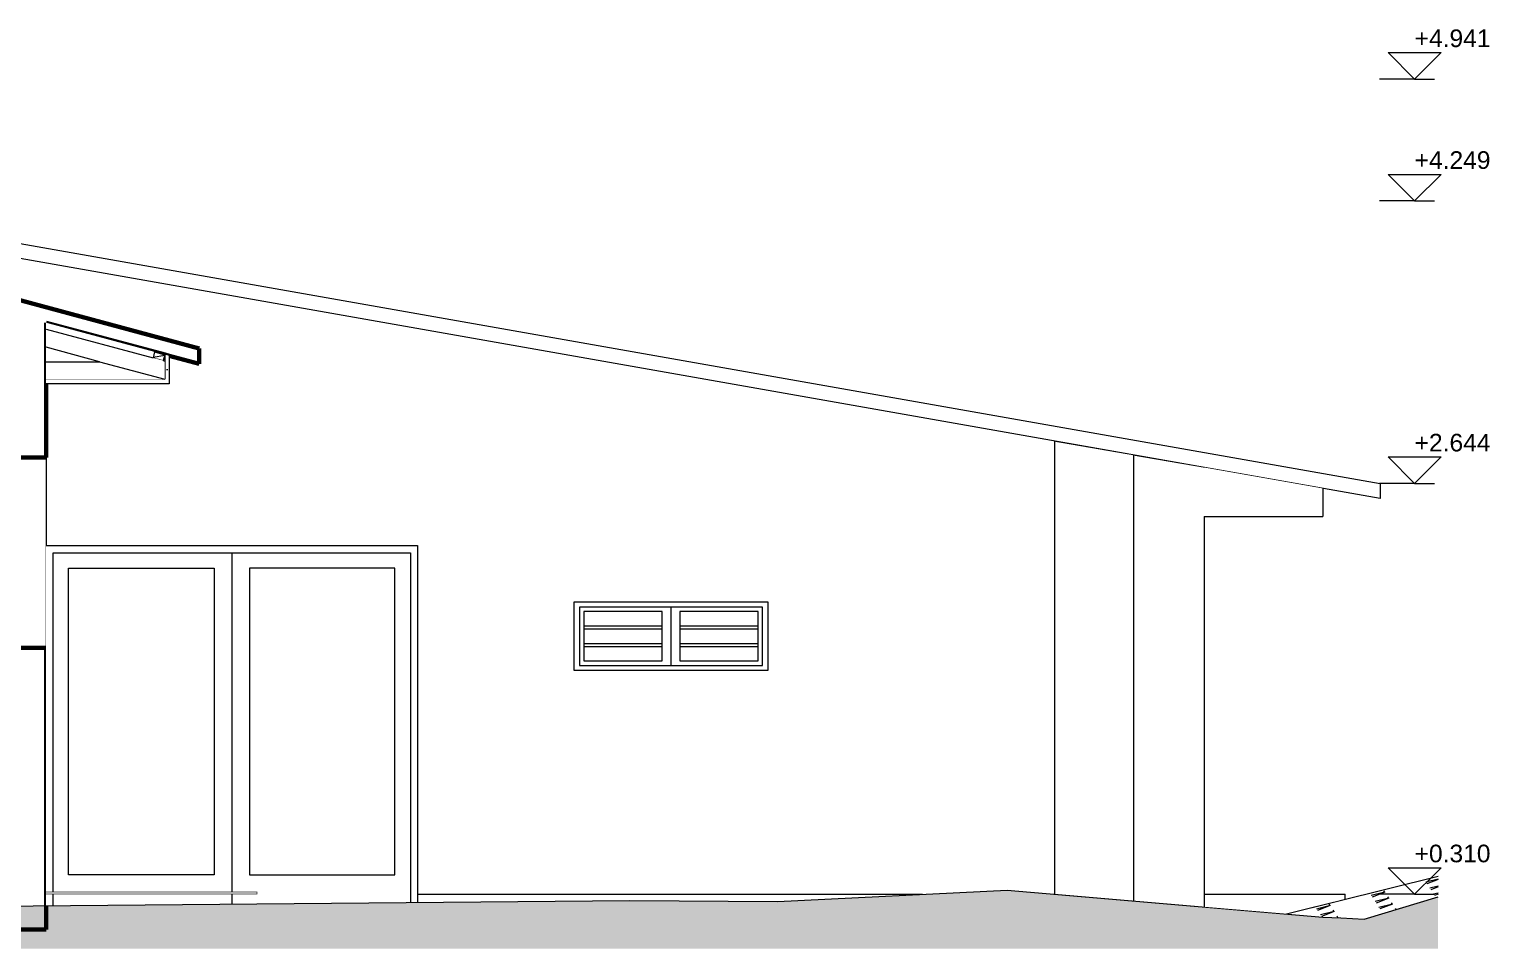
# Model space of a CAD drawing. Header units: metres. Extents: x 48 to 635, y -15 to 39.
# Drawn here: x 461.03 to 469.33, y -14.62 to -9.4 of the extents above; entities that cross this region are included whole.
import ezdxf

# ---------------------------------------------------------------- set-up
doc = ezdxf.new("R2010")
doc.units = ezdxf.units.M
doc.header["$MEASUREMENT"] = 0
doc.linetypes.add('Wipeout_Contour', pattern=[1, 0, -1])
for name, color, linetype in [('Dimensioning - General', 7, 'Continuous'), ('Interior - Furniture', 7, 'Continuous'), ('Shell - Roof', 7, 'Continuous'), ('Site & Landscape - Terrain', 7, 'Continuous'), ('Structural - Bearing', 7, 'Continuous'), ('TOPO', 7, 'Continuous')]:
    doc.layers.add(name, color=color, linetype=linetype)
doc.styles.add('GENERATED_STYLE_1', font='')
doc.styles.get('GENERATED_STYLE_1').set_extended_font_data('Arial')
pattern_1 = [(0, (525.86833, -14.62055), (0, 0.08660254), [0, -0.05]), (0, (525.89333, -14.57725), (0, 0.08660254), [0, -0.05])]

msp = doc.modelspace()

# ---------------------------------------------------------------- linework, layer by layer
at = {"layer": 'Dimensioning - General', "color": 7, "linetype": 'Continuous', "lineweight": 13}
for p, q in [((468.9052, -9.68), (468.7552, -9.53)), ((468.7552, -9.53), (469.0552, -9.53)), ((469.0552, -9.53), (468.9052, -9.68)), ((468.9052, -10.3716), (468.7552, -10.2216)), ((468.7552, -10.2216), (469.0552, -10.2216)), ((469.0552, -10.2216), (468.9052, -10.3716)), ((468.9052, -11.9769), (468.7552, -11.8269)), ((468.7552, -11.8269), (469.0552, -11.8269)), ((469.0552, -11.8269), (468.9052, -11.9769)), ((468.7552, -14.1606), (469.0552, -14.1606))]:
    msp.add_line(p, q, dxfattribs=at)
at = {"layer": 'Dimensioning - General', "color": 151, "linetype": 'Continuous', "lineweight": 20, "true_color": 0x80c2ff}
for p, q in [((468.9052, -9.68), (468.7052, -9.68)), ((468.9052, -9.68), (469.0177, -9.68)), ((468.9052, -10.3716), (469.0177, -10.3716)), ((468.9052, -11.9769), (469.0177, -11.9769))]:
    msp.add_line(p, q, dxfattribs=at)

# ---------------------------------------------------------------- texts
at = {"layer": 'Dimensioning - General', "color": 5, "lineweight": 25, "char_height": 0.1, "attachment_point": 7, "style": 'GENERATED_STYLE_1'}
for s, insert in [('\\A1;{\\pql;\\fArial|b0|i0|c0|p34;+4.941}', (468.9052, -9.5)), ('\\A1;{\\pql;\\fArial|b0|i0|c0|p34;+4.249}', (468.9052, -10.1916)), ('\\A1;{\\pql;\\fArial|b0|i0|c0|p34;+2.644}', (468.9052, -11.7969)), ('\\A1;{\\pql;\\fArial|b0|i0|c0|p34;+0.310}', (468.9052, -14.1306))]:
    msp.add_mtext(s, dxfattribs=dict(at, insert=insert))

# ---------------------------------------------------------------- wipeouts: each hides what was drawn before it
at = {"color": 254, "linetype": 'Wipeout_Contour', "lineweight": 0, "ltscale": 1405.07239}
msp.add_wipeout([(468.5098, -14.3106), (467.7098, -14.3106), (467.7098, -14.3548)], dxfattribs=at).dxf.layer = 'Site & Landscape - Terrain'
at = {"color": 254, "linetype": 'Wipeout_Contour', "lineweight": 0, "ltscale": 2767.986747}
msp.add_wipeout([(460.9298, -11.8306), (460.9298, -12.0156), (460.9298, -12.8806), (460.9298, -12.9106), (461.1298, -12.9106), (461.1298, -11.8306)], dxfattribs=at).dxf.layer = 'Structural - Bearing'
at = {"color": 254, "linetype": 'Wipeout_Contour', "lineweight": 0, "ltscale": 1849.712462}
msp.add_wipeout([(462.1848, -14.2006), (462.2848, -14.2006), (462.2848, -12.4586), (462.1848, -12.4586)], dxfattribs=at).dxf.layer = 'Structural - Bearing'
at = {"color": 254, "linetype": 'Wipeout_Contour', "lineweight": 0, "ltscale": 1857.291474}
msp.add_wipeout([(464.1298, -13.0106), (464.1598, -13.0106), (464.1598, -12.6806), (464.1298, -12.6806)], dxfattribs=at).dxf.layer = 'Structural - Bearing'
at = {"color": 254, "linetype": 'Wipeout_Contour', "lineweight": 0, "ltscale": 1861.569837}
msp.add_wipeout([(465.2298, -12.6806), (465.1998, -12.6806), (465.1998, -13.0106), (465.2298, -13.0106)], dxfattribs=at).dxf.layer = 'Structural - Bearing'

# ---------------------------------------------------------------- next in the draw order: wipeouts: each hides what was drawn before it
at = {"color": 254, "linetype": 'Wipeout_Contour', "lineweight": 0, "ltscale": 1406.450944}
msp.add_wipeout([(468.5098, -14.3106), (468.4387, -14.3577), (468.4471, -14.3557)], dxfattribs=at).dxf.layer = 'Site & Landscape - Terrain'
at = {"color": 254, "linetype": 'Wipeout_Contour', "lineweight": 0, "ltscale": 1844.190066}
msp.add_wipeout([(461.1298, -11.0643), (460.6798, -10.9433), (460.6798, -11.8306), (461.1298, -11.8306)], dxfattribs=at).dxf.layer = 'Structural - Bearing'
at = {"color": 254, "linetype": 'Wipeout_Contour', "lineweight": 0, "ltscale": 2789.144303}
msp.add_wipeout([(465.2298, -12.6506), (464.1298, -12.6506), (464.1298, -12.6806), (464.1598, -12.6806), (465.1998, -12.6806), (465.2298, -12.6806)], dxfattribs=at).dxf.layer = 'Structural - Bearing'
at = {"color": 254, "linetype": 'Wipeout_Contour', "lineweight": 0, "ltscale": 1844.43888}
msp.add_wipeout([(460.6798, -14.5106), (461.1298, -14.5106), (461.1298, -12.9106), (460.6798, -12.9106)], dxfattribs=at).dxf.layer = 'Structural - Bearing'
at = {"color": 254, "linetype": 'Wipeout_Contour', "lineweight": 0, "ltscale": 2789.147068}
msp.add_wipeout([(464.1298, -13.0406), (465.2298, -13.0406), (465.2298, -13.0106), (465.1998, -13.0106), (464.1598, -13.0106), (464.1298, -13.0106)], dxfattribs=at).dxf.layer = 'Structural - Bearing'

# ---------------------------------------------------------------- next in the draw order: linework, layer by layer
at = {"layer": 'Structural - Bearing', "color": 7, "linetype": 'Continuous', "lineweight": 60}
for p, q in [((461.1298, -11.0643), (461.1298, -11.3856)), ((461.1298, -11.3856), (461.1298, -11.4106)), ((461.1298, -11.4106), (461.1298, -11.8306)), ((461.1298, -12.9106), (461.1298, -14.5106)), ((461.1298, -14.5106), (460.6798, -14.5106))]:
    msp.add_line(p, q, dxfattribs=at)
at = {"layer": 'Structural - Bearing', "color": 251, "linetype": 'Continuous', "lineweight": 20, "true_color": 0x6a6a6a}
msp.add_line((461.1298, -11.8306), (461.1298, -12.9106), dxfattribs=at)
at = {"layer": 'Structural - Bearing', "color": 7, "linetype": 'Continuous', "lineweight": 60, "flags": 128}
for points in [[(461.1298, -11.8306), (460.9298, -11.8306), (460.8798, -11.8306), (460.6798, -11.8306)], [(461.1298, -12.9106), (460.9298, -12.9106), (460.8798, -12.9106), (460.6798, -12.9106)]]:
    msp.add_lwpolyline(points, dxfattribs=at)

# ---------------------------------------------------------------- next in the draw order: wipeouts: each hides what was drawn before it
at = {"color": 254, "linetype": 'Wipeout_Contour', "lineweight": 0, "ltscale": 1405.630079}
msp.add_wipeout([(468.4471, -14.3557), (468.5098, -14.3401), (468.5098, -14.3106)], dxfattribs=at).dxf.layer = 'Site & Landscape - Terrain'
at = {"color": 254, "linetype": 'Wipeout_Contour', "lineweight": 0, "ltscale": 1857.401396}
msp.add_wipeout([(464.1848, -12.7056), (464.1598, -12.7056), (464.1598, -12.9856), (464.1848, -12.9856)], dxfattribs=at).dxf.layer = 'Structural - Bearing'
at = {"color": 254, "linetype": 'Wipeout_Contour', "lineweight": 0, "ltscale": 1859.530582}
msp.add_wipeout([(464.7298, -12.9856), (464.7298, -12.7056), (464.6798, -12.7056), (464.6798, -12.9856)], dxfattribs=at).dxf.layer = 'Structural - Bearing'
at = {"color": 254, "linetype": 'Wipeout_Contour', "lineweight": 0, "ltscale": 1861.459843}
msp.add_wipeout([(465.1748, -12.7056), (465.1748, -12.9856), (465.1998, -12.9856), (465.1998, -12.7056)], dxfattribs=at).dxf.layer = 'Structural - Bearing'

# ---------------------------------------------------------------- next in the draw order: wipeouts: each hides what was drawn before it
at = {"color": 254, "linetype": 'Wipeout_Contour', "lineweight": 0, "ltscale": 2738.643078}
msp.add_wipeout([(456.3098, -9.68), (450.6198, -11.2104), (450.6198, -11.2983), (456.3098, -9.7679), (461.9998, -11.2983), (461.9998, -11.2104)], dxfattribs=at).dxf.layer = 'Shell - Roof'
at = {"color": 254, "linetype": 'Wipeout_Contour', "lineweight": 0, "ltscale": 1384.580407}
msp.add_wipeout([(461.1706, -14.2966), (461.1298, -14.2966), (461.1298, -14.3106)], dxfattribs=at).dxf.layer = 'Site & Landscape - Terrain'
at = {"color": 254, "linetype": 'Wipeout_Contour', "lineweight": 0, "ltscale": 2341.651401}
msp.add_wipeout([(467.7098, -14.3548), (467.7098, -14.3828), (468.1772, -14.4228), (468.4387, -14.3577), (468.5098, -14.3106)], dxfattribs=at).dxf.layer = 'Site & Landscape - Terrain'
at = {"color": 254, "linetype": 'Wipeout_Contour', "lineweight": 0, "ltscale": 2790.685022}
msp.add_wipeout([(465.1998, -12.6806), (464.6798, -12.6806), (464.6798, -12.7056), (464.7298, -12.7056), (465.1748, -12.7056), (465.1998, -12.7056)], dxfattribs=at).dxf.layer = 'Structural - Bearing'
at = {"color": 254, "linetype": 'Wipeout_Contour', "lineweight": 0, "ltscale": 2790.678945}
msp.add_wipeout([(464.6798, -13.0106), (465.1998, -13.0106), (465.1998, -12.9856), (465.1748, -12.9856), (464.7298, -12.9856), (464.6798, -12.9856)], dxfattribs=at).dxf.layer = 'Structural - Bearing'

# ---------------------------------------------------------------- next in the draw order: linework, layer by layer
at = {"layer": 'Shell - Roof', "color": 7, "linetype": 'Continuous', "lineweight": 60}
for p, q in [((456.3098, -9.68), (461.9998, -11.2104)), ((461.1298, -11.0643), (461.8044, -11.2457)), ((461.8044, -11.2457), (461.8294, -11.2525)), ((461.8294, -11.2525), (461.9998, -11.2983)), ((461.9998, -11.2104), (461.9998, -11.2983))]:
    msp.add_line(p, q, dxfattribs=at)
at = {"layer": 'Site & Landscape - Terrain', "color": 7, "linetype": 'Continuous', "lineweight": 13}
for p in [(466.8655, -14.3106), (468.5098, -14.3401)]:
    msp.add_line(p, (468.5098, -14.3106), dxfattribs=at)
at = {"layer": 'Structural - Bearing', "color": 251, "linetype": 'Continuous', "lineweight": 20, "true_color": 0x6a6a6a}
msp.add_line((465.2298, -12.6506), (465.2298, -13.0406), dxfattribs=at)

# ---------------------------------------------------------------- next in the draw order: wipeouts: each hides what was drawn before it
at = {"color": 254, "linetype": 'Wipeout_Contour', "lineweight": 0, "ltscale": 1847.813308}
msp.add_wipeout([(462.3298, -14.3106), (462.3298, -14.2966), (461.1706, -14.2966), (461.1298, -14.3106)], dxfattribs=at).dxf.layer = 'Site & Landscape - Terrain'
at = {"color": 254, "linetype": 'Wipeout_Contour', "lineweight": 0, "ltscale": 1859.330658}
msp.add_wipeout([(464.6298, -12.7056), (464.6298, -12.9856), (464.6798, -12.9856), (464.6798, -12.7056)], dxfattribs=at).dxf.layer = 'Structural - Bearing'
at = {"color": 254, "linetype": 'Wipeout_Contour', "lineweight": 0, "ltscale": 1860.531228}
msp.add_wipeout([(464.7298, -12.9856), (465.1748, -12.9856), (465.1748, -12.9056), (464.7298, -12.9056)], dxfattribs=at).dxf.layer = 'Structural - Bearing'

# ---------------------------------------------------------------- next in the draw order: linework, layer by layer
at = {"layer": 'Site & Landscape - Terrain', "color": 7, "linetype": 'Continuous', "lineweight": 13}
for p, q in [((461.1298, -14.3106), (462.3298, -14.3106)), ((462.3298, -14.2966), (462.3298, -14.3106)), ((462.3298, -14.3106), (466.1101, -14.3106))]:
    msp.add_line(p, q, dxfattribs=at)
at = {"layer": 'Site & Landscape - Terrain', "color": 55, "linetype": 'Continuous', "lineweight": 13, "true_color": 0xa2a233, "flags": 128}
msp.add_lwpolyline([(462.3298, -14.2966), (461.1706, -14.2966), (461.1298, -14.2966)], dxfattribs=at)
at = {"layer": 'Structural - Bearing', "color": 30, "linetype": 'Continuous', "lineweight": 18, "true_color": 0xff6600}
msp.add_line((464.7298, -12.9856), (465.1748, -12.9856), dxfattribs=at)

# ---------------------------------------------------------------- next in the draw order: wipeouts: each hides what was drawn before it
at = {"color": 254, "linetype": 'Wipeout_Contour', "lineweight": 0, "ltscale": 1384.617285}
msp.add_wipeout([(461.4326, -11.2856), (461.1298, -11.2041), (461.1298, -11.2856)], dxfattribs=at).dxf.layer = 'Structural - Bearing'
at = {"color": 254, "linetype": 'Wipeout_Contour', "lineweight": 0, "ltscale": 1870.782686}
msp.add_wipeout([(467.3098, -11.8161), (467.3098, -14.3486), (467.7098, -14.3828), (467.7098, -11.8867)], dxfattribs=at).dxf.layer = 'Structural - Bearing'
at = {"color": 254, "linetype": 'Wipeout_Contour', "lineweight": 0, "ltscale": 2787.612353}
msp.add_wipeout([(464.6798, -12.6806), (464.1598, -12.6806), (464.1598, -12.7056), (464.1848, -12.7056), (464.6298, -12.7056), (464.6798, -12.7056)], dxfattribs=at).dxf.layer = 'Structural - Bearing'
at = {"color": 254, "linetype": 'Wipeout_Contour', "lineweight": 0, "ltscale": 1860.520137}
msp.add_wipeout([(464.7298, -12.8056), (464.7298, -12.8856), (465.1748, -12.8856), (465.1748, -12.8056)], dxfattribs=at).dxf.layer = 'Structural - Bearing'
at = {"color": 254, "linetype": 'Wipeout_Contour', "lineweight": 0, "ltscale": 2787.606272}
msp.add_wipeout([(464.1598, -12.9856), (464.1598, -13.0106), (464.6798, -13.0106), (464.6798, -12.9856), (464.6298, -12.9856), (464.1848, -12.9856)], dxfattribs=at).dxf.layer = 'Structural - Bearing'
at = {"color": 254, "linetype": 'Wipeout_Contour', "lineweight": 0, "ltscale": 2812.995248}
msp.add_wipeout([(469.0381, -14.2086), (468.1772, -14.4228), (468.3842, -14.4405), (468.486, -14.4451), (468.6179, -14.4517), (469.0381, -14.3247)], dxfattribs=at).dxf.layer = 'TOPO'

# ---------------------------------------------------------------- next in the draw order: linework, layer by layer
at = {"layer": 'Dimensioning - General', "color": 7, "linetype": 'Continuous', "lineweight": 13}
for p, q in [((468.9052, -14.3106), (468.7552, -14.1606)), ((469.0552, -14.1606), (468.9052, -14.3106))]:
    msp.add_line(p, q, dxfattribs=at)
at = {"layer": 'Dimensioning - General', "color": 151, "linetype": 'Continuous', "lineweight": 20, "true_color": 0x80c2ff}
for q in [(468.7052, -14.3106), (469.0177, -14.3106)]:
    msp.add_line((468.9052, -14.3106), q, dxfattribs=at)
at = {"layer": 'Structural - Bearing', "color": 251, "linetype": 'Continuous', "lineweight": 20, "true_color": 0x6a6a6a}
for p, q in [((467.7098, -12.1643), (467.7098, -14.3828)), ((464.1298, -13.0406), (464.1298, -12.6506)), ((464.1298, -12.6506), (465.2298, -12.6506)), ((465.2298, -13.0406), (464.1298, -13.0406))]:
    msp.add_line(p, q, dxfattribs=at)
at = {"layer": 'Structural - Bearing', "color": 30, "linetype": 'Continuous', "lineweight": 18, "true_color": 0xff6600}
for p, q in [((464.6798, -12.6806), (464.6798, -12.7056)), ((464.6798, -12.7056), (464.6798, -12.9856)), ((464.6798, -12.9856), (464.6798, -13.0106))]:
    msp.add_line(p, q, dxfattribs=at)
at = {"layer": 'TOPO', "color": 54, "linetype": 'Continuous', "lineweight": 13}
for p, q in [((468.1772, -14.4228), (469.0381, -14.2086)), ((469.0381, -14.2259), (468.9688, -14.2428)), ((469.0381, -14.227), (468.9744, -14.2512)), ((469.0381, -14.265), (468.9909, -14.2765)), ((469.0381, -14.2691), (468.9964, -14.2849)), ((468.736, -14.2997), (468.6584, -14.3187)), ((468.736, -14.2997), (468.6639, -14.3271)), ((468.7581, -14.3334), (468.6805, -14.3524)), ((468.7581, -14.3334), (468.686, -14.3608)), ((468.736, -14.2997), (468.7305, -14.2913)), ((468.7581, -14.3334), (468.7526, -14.325)), ((469.0381, -14.304), (469.013, -14.3102)), ((469.0381, -14.3112), (469.0185, -14.3186)), ((468.4256, -14.3756), (468.348, -14.3946)), ((468.4256, -14.3756), (468.3535, -14.403)), ((468.4477, -14.4093), (468.3701, -14.4282)), ((468.4477, -14.4093), (468.3756, -14.4367)), ((468.4256, -14.3756), (468.4201, -14.3672)), ((468.4477, -14.4093), (468.4421, -14.4009)), ((468.4697, -14.443), (468.4642, -14.4345)), ((468.7802, -14.3671), (468.7026, -14.3861)), ((468.7802, -14.3671), (468.7081, -14.3945)), ((468.7802, -14.3671), (468.7746, -14.3587)), ((468.7996, -14.3967), (468.7967, -14.3924)), ((468.4697, -14.443), (468.4648, -14.4442)), ((468.4697, -14.443), (468.4664, -14.4442))]:
    msp.add_line(p, q, dxfattribs=at)

# ---------------------------------------------------------------- next in the draw order: wipeouts: each hides what was drawn before it
at = {"color": 254, "linetype": 'Wipeout_Contour', "lineweight": 0, "ltscale": 3692.278955}
msp.add_wipeout([(461.1298, -11.0643), (461.1298, -11.1006), (461.7374, -11.264), (461.7464, -11.2302), (461.8044, -11.2458), (461.7953, -11.2796), (461.8044, -11.282), (461.8044, -11.2457)], dxfattribs=at).dxf.layer = 'Structural - Bearing'
at = {"color": 254, "linetype": 'Wipeout_Contour', "lineweight": 0, "ltscale": 1869.077379}
msp.add_wipeout([(466.8598, -11.7367), (466.8598, -14.3101), (467.3098, -14.3486), (467.3098, -11.8161)], dxfattribs=at).dxf.layer = 'Structural - Bearing'
at = {"color": 254, "linetype": 'Wipeout_Contour', "lineweight": 0, "ltscale": 1853.655775}
msp.add_wipeout([(463.1998, -12.3706), (463.1998, -14.3576), (463.2398, -14.3572), (463.2398, -12.3706)], dxfattribs=at).dxf.layer = 'Structural - Bearing'
at = {"color": 254, "linetype": 'Wipeout_Contour', "lineweight": 0, "ltscale": 1860.509133}
msp.add_wipeout([(464.7298, -12.7056), (464.7298, -12.7856), (465.1748, -12.7856), (465.1748, -12.7056)], dxfattribs=at).dxf.layer = 'Structural - Bearing'
at = {"color": 254, "linetype": 'Wipeout_Contour', "lineweight": 0, "ltscale": 1858.352074}
msp.add_wipeout([(464.1848, -12.9856), (464.6298, -12.9856), (464.6298, -12.9056), (464.1848, -12.9056)], dxfattribs=at).dxf.layer = 'Structural - Bearing'
at = {"color": 254, "linetype": 'Wipeout_Contour', "lineweight": 0, "ltscale": 1860.525662}
msp.add_wipeout([(464.7298, -12.9056), (465.1748, -12.9056), (465.1748, -12.8856), (464.7298, -12.8856)], dxfattribs=at).dxf.layer = 'Structural - Bearing'
at = {"color": 254, "linetype": 'Wipeout_Contour', "lineweight": 0, "ltscale": 1845.492309}
msp.add_wipeout([(461.1298, -14.3106), (461.1298, -14.376), (461.1698, -14.3756), (461.1698, -14.3106)], dxfattribs=at).dxf.layer = 'Structural - Bearing'

# ---------------------------------------------------------------- next in the draw order: linework, layer by layer
at = {"layer": 'Structural - Bearing', "color": 251, "linetype": 'Continuous', "lineweight": 20, "true_color": 0x6a6a6a}
for p, q in [((466.8598, -11.7367), (466.8598, -14.3101)), ((467.3098, -14.3486), (467.3098, -11.8161))]:
    msp.add_line(p, q, dxfattribs=at)
at = {"layer": 'Structural - Bearing', "color": 30, "linetype": 'Continuous', "lineweight": 18, "true_color": 0xff6600}
for p, q in [((465.1748, -12.7056), (464.7298, -12.7056)), ((464.7298, -12.8856), (465.1748, -12.8856)), ((465.1748, -12.9056), (464.7298, -12.9056)), ((464.1598, -13.0106), (465.1998, -13.0106)), ((464.1848, -12.9856), (464.6298, -12.9856))]:
    msp.add_line(p, q, dxfattribs=at)

# ---------------------------------------------------------------- next in the draw order: wipeouts: each hides what was drawn before it
at = {"color": 254, "linetype": 'Wipeout_Contour', "lineweight": 0, "ltscale": 1845.375485}
msp.add_wipeout([(461.1698, -12.3706), (461.1298, -12.3706), (461.1298, -14.2966), (461.1698, -14.2966)], dxfattribs=at).dxf.layer = 'Structural - Bearing'
at = {"color": 254, "linetype": 'Wipeout_Contour', "lineweight": 0, "ltscale": 1853.394925}
msp.add_wipeout([(463.1118, -14.2006), (463.1998, -14.2006), (463.1998, -12.4586), (463.1118, -12.4586)], dxfattribs=at).dxf.layer = 'Structural - Bearing'
at = {"color": 254, "linetype": 'Wipeout_Contour', "lineweight": 0, "ltscale": 1858.340971}
msp.add_wipeout([(464.1848, -12.8856), (464.6298, -12.8856), (464.6298, -12.8056), (464.1848, -12.8056)], dxfattribs=at).dxf.layer = 'Structural - Bearing'
at = {"color": 254, "linetype": 'Wipeout_Contour', "lineweight": 0, "ltscale": 1860.514615}
msp.add_wipeout([(464.7298, -12.7856), (464.7298, -12.8056), (465.1748, -12.8056), (465.1748, -12.7856)], dxfattribs=at).dxf.layer = 'Structural - Bearing'

# ---------------------------------------------------------------- next in the draw order: linework, layer by layer
at = {"layer": 'Structural - Bearing', "color": 30, "linetype": 'Continuous', "lineweight": 18, "true_color": 0xff6600}
for p, q in [((465.1998, -13.0106), (465.1998, -12.6806)), ((464.7298, -12.7056), (464.7298, -12.9856)), ((465.1748, -12.9856), (465.1748, -12.7056)), ((464.7298, -12.7856), (465.1748, -12.7856)), ((465.1748, -12.8056), (464.7298, -12.8056))]:
    msp.add_line(p, q, dxfattribs=at)

# ---------------------------------------------------------------- next in the draw order: wipeouts: each hides what was drawn before it
at = {"color": 254, "linetype": 'Wipeout_Contour', "lineweight": 0, "ltscale": 1857.183665}
msp.add_wipeout([(468.7098, -11.9769), (459.6094, -10.3716), (459.6094, -10.4577), (468.7098, -12.0631)], dxfattribs=at).dxf.layer = 'Shell - Roof'
at = {"color": 254, "linetype": 'Wipeout_Contour', "lineweight": 0, "ltscale": 2774.128559}
msp.add_wipeout([(463.1998, -12.3706), (463.2398, -12.3706), (463.2398, -12.3306), (461.1298, -12.3306), (461.1298, -12.3706), (461.1698, -12.3706)], dxfattribs=at).dxf.layer = 'Structural - Bearing'
at = {"color": 254, "linetype": 'Wipeout_Contour', "lineweight": 0, "ltscale": 1845.630173}
msp.add_wipeout([(461.1698, -12.4586), (461.1698, -14.2006), (461.2578, -14.2006), (461.2578, -12.4586)], dxfattribs=at).dxf.layer = 'Structural - Bearing'
at = {"color": 254, "linetype": 'Wipeout_Contour', "lineweight": 0, "ltscale": 1858.329954}
msp.add_wipeout([(464.1848, -12.7856), (464.6298, -12.7856), (464.6298, -12.7056), (464.1848, -12.7056)], dxfattribs=at).dxf.layer = 'Structural - Bearing'
at = {"color": 254, "linetype": 'Wipeout_Contour', "lineweight": 0, "ltscale": 1858.346502}
msp.add_wipeout([(464.6298, -12.9056), (464.6298, -12.8856), (464.1848, -12.8856), (464.1848, -12.9056)], dxfattribs=at).dxf.layer = 'Structural - Bearing'
at = {"color": 254, "linetype": 'Wipeout_Contour', "lineweight": 0, "ltscale": 4629.083574}
msp.add_wipeout([(462.1848, -14.2966), (462.3298, -14.2966), (462.3298, -14.3106), (462.1848, -14.3106), (462.1848, -14.3666), (463.1998, -14.3576), (463.1998, -14.2006), (463.1118, -14.2006), (462.2848, -14.2006), (462.1848, -14.2006)], dxfattribs=at).dxf.layer = 'Structural - Bearing'

# ---------------------------------------------------------------- next in the draw order: linework, layer by layer
at = {"layer": 'Dimensioning - General', "color": 151, "linetype": 'Continuous', "lineweight": 20, "true_color": 0x80c2ff}
for p, q in [((468.9052, -10.3716), (468.7052, -10.3716)), ((468.9052, -11.9769), (468.7052, -11.9769))]:
    msp.add_line(p, q, dxfattribs=at)
at = {"layer": 'Shell - Roof', "color": 23, "linetype": 'Continuous', "lineweight": 13, "true_color": 0xbf8080}
for p, q in [((459.6094, -10.3716), (468.7098, -11.9769)), ((468.7098, -12.0631), (459.6094, -10.4577)), ((468.7098, -11.9769), (468.7098, -12.0631))]:
    msp.add_line(p, q, dxfattribs=at)
at = {"layer": 'Structural - Bearing', "color": 30, "linetype": 'Continuous', "lineweight": 18, "true_color": 0xff6600}
for p, q in [((465.1998, -12.6806), (464.1598, -12.6806)), ((464.6298, -12.7056), (464.1848, -12.7056)), ((464.1848, -12.8856), (464.6298, -12.8856)), ((464.6298, -12.9056), (464.1848, -12.9056))]:
    msp.add_line(p, q, dxfattribs=at)

# ---------------------------------------------------------------- next in the draw order: wipeouts: each hides what was drawn before it
at = {"color": 254, "linetype": 'Wipeout_Contour', "lineweight": 0, "ltscale": 2777.184321}
msp.add_wipeout([(463.1998, -12.3706), (462.1848, -12.3706), (462.1848, -12.4586), (462.2848, -12.4586), (463.1118, -12.4586), (463.1998, -12.4586)], dxfattribs=at).dxf.layer = 'Structural - Bearing'
at = {"color": 254, "linetype": 'Wipeout_Contour', "lineweight": 0, "ltscale": 1858.335442}
msp.add_wipeout([(464.6298, -12.8056), (464.6298, -12.7856), (464.1848, -12.7856), (464.1848, -12.8056)], dxfattribs=at).dxf.layer = 'Structural - Bearing'

# ---------------------------------------------------------------- next in the draw order: linework, layer by layer
at = {"layer": 'Structural - Bearing', "color": 251, "linetype": 'Continuous', "lineweight": 20, "true_color": 0x6a6a6a}
msp.add_line((463.2398, -12.3306), (463.2398, -14.3572), dxfattribs=at)
at = {"layer": 'Structural - Bearing', "color": 30, "linetype": 'Continuous', "lineweight": 18, "true_color": 0xff6600}
for p, q in [((463.1998, -12.3706), (463.1998, -14.3576)), ((464.1598, -12.6806), (464.1598, -13.0106)), ((464.1848, -12.7056), (464.1848, -12.9856)), ((464.6298, -12.9856), (464.6298, -12.7056)), ((464.1848, -12.7856), (464.6298, -12.7856)), ((464.6298, -12.8056), (464.1848, -12.8056))]:
    msp.add_line(p, q, dxfattribs=at)

# ---------------------------------------------------------------- next in the draw order: wipeouts: each hides what was drawn before it
at = {"color": 254, "linetype": 'Wipeout_Contour', "lineweight": 0, "ltscale": 1846.432564}
msp.add_wipeout([(461.1298, -11.3856), (461.1298, -11.4106), (461.8044, -11.4106), (461.8044, -11.3856)], dxfattribs=at).dxf.layer = 'Site & Landscape - Terrain'
at = {"color": 254, "linetype": 'Wipeout_Contour', "lineweight": 0, "ltscale": 1872.821296}
msp.add_wipeout([(468.3844, -12.1643), (468.3844, -12.0057), (467.7098, -11.8867), (467.7098, -12.1643)], dxfattribs=at).dxf.layer = 'Site & Landscape - Terrain'
at = {"color": 254, "linetype": 'Wipeout_Contour', "lineweight": 0, "ltscale": 1849.31263}
msp.add_wipeout([(462.1848, -14.2006), (462.1848, -12.4586), (462.0848, -12.4586), (462.0848, -14.2006)], dxfattribs=at).dxf.layer = 'Structural - Bearing'
at = {"color": 254, "linetype": 'Wipeout_Contour', "lineweight": 0, "ltscale": 1851.565734}
msp.add_wipeout([(463.1118, -14.2006), (463.1118, -12.4586), (462.2848, -12.4586), (462.2848, -14.2006)], dxfattribs=at).dxf.layer = 'Structural - Bearing'

# ---------------------------------------------------------------- next in the draw order: hatches: boundary and pattern name
at = {"layer": 'Site & Landscape - Terrain', "linetype": 'Continuous', "lineweight": 15, "true_color": 0x93a0c6}
h = msp.add_hatch(dxfattribs=at)
h.set_pattern_fill('Plaster_0002', color=253, style=0, pattern_type=2)
h.set_pattern_definition(pattern_1)
h.paths.add_polyline_path([(461.1298, -11.3856), (461.1298, -11.4106), (461.8044, -11.4106), (461.8044, -11.3856)])

# ---------------------------------------------------------------- next in the draw order: linework, layer by layer
at = {"layer": 'Site & Landscape - Terrain', "color": 55, "linetype": 'Continuous', "lineweight": 13, "true_color": 0xa2a233}
for p, q in [((461.8044, -11.3856), (461.1298, -11.3856)), ((461.8044, -11.4106), (461.1298, -11.4106))]:
    msp.add_line(p, q, dxfattribs=at)
at = {"layer": 'Site & Landscape - Terrain', "color": 7, "linetype": 'Continuous', "lineweight": 13}
for p in [(468.3844, -12.0057), (467.7098, -12.1643)]:
    msp.add_line(p, (468.3844, -12.1643), dxfattribs=at)
at = {"layer": 'Structural - Bearing', "color": 30, "linetype": 'Continuous', "lineweight": 18, "true_color": 0xff6600}
for p, q in [((462.2848, -12.4586), (462.2848, -14.2006)), ((463.1118, -12.4586), (462.2848, -12.4586)), ((463.1118, -14.2006), (463.1118, -12.4586)), ((462.2848, -14.2006), (463.1118, -14.2006))]:
    msp.add_line(p, q, dxfattribs=at)

# ---------------------------------------------------------------- next in the draw order: wipeouts: each hides what was drawn before it
at = {"color": 254, "linetype": 'Wipeout_Contour', "lineweight": 0, "ltscale": 2771.096231}
msp.add_wipeout([(462.1848, -12.3706), (461.1698, -12.3706), (461.1698, -12.4586), (461.2578, -12.4586), (462.0848, -12.4586), (462.1848, -12.4586)], dxfattribs=at).dxf.layer = 'Structural - Bearing'
at = {"color": 254, "linetype": 'Wipeout_Contour', "lineweight": 0, "ltscale": 3233.257736}
msp.add_wipeout([(461.1698, -14.2006), (461.1698, -14.2966), (461.1706, -14.2966), (462.1848, -14.2966), (462.1848, -14.2006), (462.0848, -14.2006), (461.2578, -14.2006)], dxfattribs=at).dxf.layer = 'Structural - Bearing'

# ---------------------------------------------------------------- next in the draw order: linework, layer by layer
at = {"layer": 'Structural - Bearing', "color": 251, "linetype": 'Continuous', "lineweight": 20, "true_color": 0x6a6a6a}
msp.add_line((461.1298, -12.3306), (463.2398, -12.3306), dxfattribs=at)
at = {"layer": 'Structural - Bearing', "color": 30, "linetype": 'Continuous', "lineweight": 18, "true_color": 0xff6600}
msp.add_line((461.1698, -12.3706), (463.1998, -12.3706), dxfattribs=at)

# ---------------------------------------------------------------- next in the draw order: wipeouts: each hides what was drawn before it
at = {"color": 254, "linetype": 'Wipeout_Contour', "lineweight": 0, "ltscale": 1847.825482}
msp.add_wipeout([(461.8294, -11.2525), (461.8044, -11.2457), (461.8044, -11.4106), (461.8294, -11.4106)], dxfattribs=at).dxf.layer = 'Site & Landscape - Terrain'
at = {"color": 254, "linetype": 'Wipeout_Contour', "lineweight": 0, "ltscale": 1847.459452}
msp.add_wipeout([(461.2578, -14.2006), (462.0848, -14.2006), (462.0848, -12.4586), (461.2578, -12.4586)], dxfattribs=at).dxf.layer = 'Structural - Bearing'
at = {"color": 254, "linetype": 'Wipeout_Contour', "lineweight": 0, "ltscale": 1847.5968}
msp.add_wipeout([(461.1698, -14.3106), (461.1698, -14.3756), (462.1848, -14.3666), (462.1848, -14.3106)], dxfattribs=at).dxf.layer = 'Structural - Bearing'

# ---------------------------------------------------------------- next in the draw order: hatches: boundary and pattern name
at = {"layer": 'Site & Landscape - Terrain', "linetype": 'Continuous', "lineweight": 15, "true_color": 0x93a0c6}
h = msp.add_hatch(dxfattribs=at)
h.set_pattern_fill('Plaster_0002', color=253, style=0, pattern_type=2)
h.set_pattern_definition(pattern_1)
h.paths.add_polyline_path([(461.8294, -11.2525), (461.8044, -11.2457), (461.8044, -11.4106), (461.8294, -11.4106)])
at = {"layer": 'TOPO', "linetype": 'Continuous', "lineweight": 0, "true_color": 0x353329}
msp.add_hatch(color=250, dxfattribs=at).paths.add_polyline_path([(450.4193, -14.6206), (469.0381, -14.6206), (469.0381, -14.3247), (468.6179, -14.4517), (468.486, -14.4451), (468.3842, -14.4405), (466.5895, -14.2869), (465.2845, -14.3512), (464.4461, -14.3465), (457.2427, -14.4105), (455.7618, -14.4504), (451.536, -14.5317), (450.4193, -14.4831)])

# ---------------------------------------------------------------- next in the draw order: linework, layer by layer
at = {"layer": 'Site & Landscape - Terrain', "color": 55, "linetype": 'Continuous', "lineweight": 13, "true_color": 0xa2a233}
for p, q in [((461.8044, -11.2457), (461.8044, -11.3856)), ((461.8294, -11.2525), (461.8294, -11.4106)), ((461.8294, -11.4106), (461.8044, -11.4106))]:
    msp.add_line(p, q, dxfattribs=at)
at = {"layer": 'Structural - Bearing', "color": 30, "linetype": 'Continuous', "lineweight": 18, "true_color": 0xff6600}
for p, q in [((461.1698, -14.2966), (461.1698, -12.3706)), ((462.1848, -12.3706), (462.1848, -14.2966)), ((461.2578, -14.2006), (461.2578, -12.4586)), ((461.2578, -12.4586), (462.0848, -12.4586)), ((462.0848, -12.4586), (462.0848, -14.2006)), ((462.0848, -14.2006), (461.2578, -14.2006)), ((461.1698, -14.3756), (461.1698, -14.3106)), ((462.1848, -14.3106), (462.1848, -14.3666))]:
    msp.add_line(p, q, dxfattribs=at)
at = {"layer": 'TOPO', "color": 55, "linetype": 'Continuous', "lineweight": 13, "true_color": 0xa2a233, "flags": 128}
msp.add_lwpolyline([(450.4193, -14.4831), (451.536, -14.5317), (455.7618, -14.4504), (457.2427, -14.4105), (464.4461, -14.3465), (465.2845, -14.3512), (466.5895, -14.2869), (468.3842, -14.4405), (468.486, -14.4451), (468.6179, -14.4517), (469.0381, -14.3247)], dxfattribs=at)

# ---------------------------------------------------------------- next in the draw order: wipeouts: each hides what was drawn before it
at = {"color": 254, "linetype": 'Wipeout_Contour', "lineweight": 0, "ltscale": 1847.632677}
msp.add_wipeout([(461.7953, -11.2796), (461.8044, -11.2458), (461.7464, -11.2302), (461.7374, -11.264)], dxfattribs=at).dxf.layer = 'Interior - Furniture'

# ---------------------------------------------------------------- next in the draw order: hatches: boundary and pattern name
at = {"layer": 'Interior - Furniture', "linetype": 'Continuous', "lineweight": 13, "true_color": 0xbf927d}
h = msp.add_hatch(dxfattribs=at)
h.set_pattern_fill('Wood_0002', color=33, style=0, pattern_type=2)
h.set_pattern_definition([(10, (525.86833, -14.62055), (-0.007814168, 0.044316348), [])])
h.paths.add_polyline_path([(461.7953, -11.2796), (461.8044, -11.2458), (461.7464, -11.2302), (461.7374, -11.264)])

# ---------------------------------------------------------------- next in the draw order: linework, layer by layer
at = {"layer": 'Interior - Furniture', "color": 104, "linetype": 'Continuous', "lineweight": 20, "true_color": 0x029e21}
for p, q in [((461.7464, -11.2302), (461.7374, -11.264)), ((461.7374, -11.264), (461.7953, -11.2796)), ((461.7464, -11.2302), (461.8044, -11.2458)), ((461.8044, -11.2458), (461.7953, -11.2796))]:
    msp.add_line(p, q, dxfattribs=at)

# ---------------------------------------------------------------- next in the draw order: wipeouts: each hides what was drawn before it
at = {"color": 254, "linetype": 'Wipeout_Contour', "lineweight": 0, "ltscale": 1846.605746}
msp.add_wipeout([(461.1298, -11.2856), (461.1298, -11.3856), (461.8044, -11.3856), (461.4326, -11.2856)], dxfattribs=at).dxf.layer = 'Interior - Furniture'

# ---------------------------------------------------------------- next in the draw order: wipeouts: each hides what was drawn before it
at = {"color": 254, "linetype": 'Wipeout_Contour', "lineweight": 0, "ltscale": 2769.342765}
msp.add_wipeout([(461.1298, -11.1006), (461.1298, -11.2041), (461.8044, -11.3856), (461.8044, -11.282), (461.7953, -11.2796), (461.7374, -11.264)], dxfattribs=at).dxf.layer = 'Interior - Furniture'

# ---------------------------------------------------------------- next in the draw order: linework, layer by layer
at = {"layer": 'Interior - Furniture', "color": 134, "linetype": 'Continuous', "lineweight": 18}
for p, q in [((461.1298, -11.1006), (461.7374, -11.264)), ((461.4326, -11.2856), (461.1298, -11.2041)), ((461.1298, -11.2856), (461.4326, -11.2856)), ((461.4326, -11.2856), (461.8044, -11.3856)), ((461.7953, -11.2796), (461.8044, -11.282))]:
    msp.add_line(p, q, dxfattribs=at)

doc.saveas('drawing.dxf')
